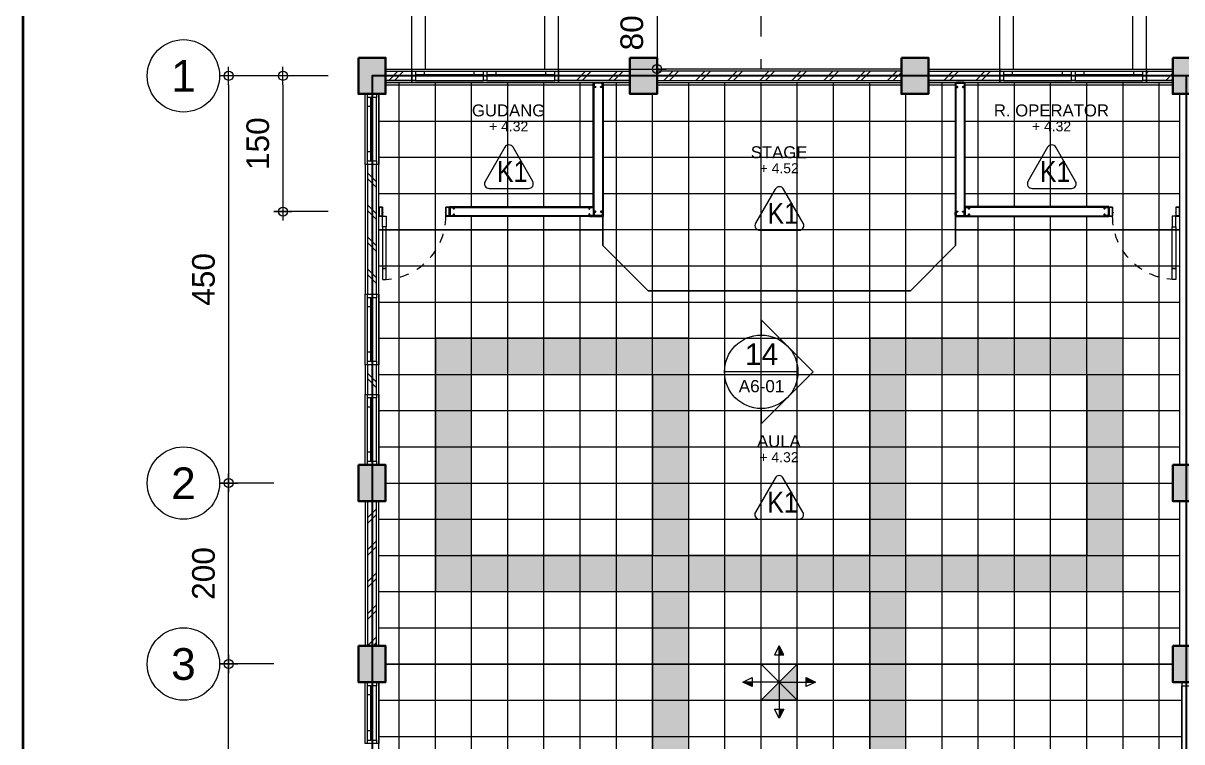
# Model space of a CAD drawing. Header units: millimetres. Extents: x -11 to 1625, y -267 to 180.
# Drawn here: x 996.21 to 1009.02, y 160.88 to 168.83 of the extents above; entities that cross this region are included whole.
import ezdxf
from ezdxf.enums import TextEntityAlignment as Align

# ---------------------------------------------------------------- set-up
doc = ezdxf.new("R2010")
doc.units = ezdxf.units.MM
doc.linetypes.add('DASHDOT', pattern=[1, 0.5, -0.25, 0, -0.25])
doc.linetypes.add('HIDDEN', pattern=[0.375, 0.25, -0.125])
for name, color, linetype, lineweight in [('ars', 11, 'Continuous', 5), ('dinding', 5, 'Continuous', 15), ('GRS KOP', 1, 'Continuous', 35), ('keramik', 73, 'Continuous', 5), ('KOLOM', 1, 'Continuous', 30), ('kop', 7, 'Continuous', 20), ('kus', 63, 'Continuous', 15), ('lan', 7, 'Continuous', 15), ('not', 7, 'Continuous', 20), ('PARTISI', 190, 'Continuous', 9), ('sol kol', 8, 'Continuous', 0), ('START POINT', 8, 'Continuous', 9), ('tem', 5, 'Continuous', 20), ('TEXT KETERANGAN', 7, 'Continuous', 9), ('u', 6, 'Continuous', 20)]:
    doc.layers.add(name, color=color, linetype=linetype, lineweight=lineweight)
doc.layers.add('BESI', color=10, linetype='Continuous')
doc.styles.add('BARU', font='complex.shx')
doc.styles.add('ISO', font='arial.ttf', dxfattribs={"width": 0.85})
doc.styles.add('S', font='SIMPLEX', dxfattribs={"width": 1.1})
doc.styles.get("Standard").update_dxf_attribs({"font": 'ARIALUNI.TTF'})
doc.dimstyles.new('SK100', dxfattribs={"dimtxt": 0.25, "dimasz": 0.1, "dimexe": 0.1, "dimexo": 0, "dimgap": 0.15, "dimtad": 1, "dimdec": 0, "dimlfac": 100, "dimzin": 12, "dimdsep": 46, "dimtxsty": 'Standard', "dimblk": 'BULAT', "dimcen": 0.1, "dimclrd": 256, "dimclre": 256, "dimclrt": 256, "dimadec": 0, "dimazin": 3, "dimtfac": 1, "dimtdec": 0, "dimtofl": 0, "dimtmove": 0, "dimatfit": 3, "dimldrblk": 'BULAT', "dimfxl": 0, "dimtolj": 1, "dimtzin": 0, "dimlwd": -1, "dimlwe": -1, "dimarcsym": 0})
pattern_1 = [(0, (1004.37002, 162.54365), (0, 0.4), []), (90, (1004.37002, 162.54365), (-0.4, 2e-17), [])]

# ---------------------------------------------------------------- blocks, each defined once
blk = doc.blocks.new('kop')
at = {"layer": 'GRS KOP'}
blk.add_lwpolyline([(1, 54), (83, 54), (83, 1), (1, 1)], close=True, dxfattribs=at)
at = {"layer": 'kop', "style": 'BARU', "flags": 4}
for p, height in [((73.8, 5.4), 0.35), ((80.303, 5.382), 0.25), ((73.8, 4.9), 0.35), ((80.303, 4.882), 0.25), ((73.8, 4.4), 0.35), ((80.303, 4.382), 0.25)]:
    blk.add_attdef('-', p, '', height=height, dxfattribs=at)
at = {"layer": 'kop', "flags": 4}
for tag, p in [('AR-00', (78.057, 2.648)), ('00', (81.238, 2.647))]:
    blk.add_attdef(tag, text='', height=0.35, dxfattribs=at).set_placement(p, align=Align.MIDDLE)
blk = doc.blocks.new('BULAT')
for p, q in [((-1, 0), (1, 0)), ((0, -1), (0, 1))]:
    blk.add_line(p, q)
blk.add_circle((0, 0), 0.5)
blk = doc.blocks.new('*D1113')
at = {"layer": 'Defpoints', "color": 0, "ltscale": 0.15}
for p in [(998.485, 161.744), (998.985, 161.744), (998.985, 157.244)]:
    blk.add_point(p, dxfattribs=at)
at = {"layer": 'u', "ltscale": 0.15}
for p, q in [((998.985, 161.744), (998.385, 161.744)), ((998.485, 157.344), (998.485, 161.644)), ((998.985, 157.244), (998.385, 157.244))]:
    blk.add_line(p, q, dxfattribs=at)
at = {"layer": 'u', "ltscale": 0.15, "xscale": 0.1, "yscale": 0.1, "zscale": 0.1}
for p, rotation in [((998.485, 161.744), 90), ((998.485, 157.244), 270)]:
    blk.add_blockref('BULAT', p, dxfattribs=dict(at, rotation=rotation))
at = {"layer": 'u', "ltscale": 0.15, "insert": (998.208, 159.494), "char_height": 0.25, "attachment_point": 5, "rotation": 90}
blk.add_mtext('\\A1;450', dxfattribs=at)
blk = doc.blocks.new('*D1114')
at = {"layer": 'Defpoints', "color": 0, "ltscale": 0.15}
for p in [(998.485, 163.744), (998.985, 163.744), (998.985, 161.744)]:
    blk.add_point(p, dxfattribs=at)
at = {"layer": 'u', "ltscale": 0.15}
for p, q in [((998.985, 163.744), (998.385, 163.744)), ((998.485, 161.844), (998.485, 163.644)), ((998.985, 161.744), (998.385, 161.744))]:
    blk.add_line(p, q, dxfattribs=at)
at = {"layer": 'u', "ltscale": 0.15, "xscale": 0.1, "yscale": 0.1, "zscale": 0.1}
for p, rotation in [((998.485, 163.744), 90), ((998.485, 161.744), 270)]:
    blk.add_blockref('BULAT', p, dxfattribs=dict(at, rotation=rotation))
at = {"layer": 'u', "ltscale": 0.15, "insert": (998.208, 162.744), "char_height": 0.25, "attachment_point": 5, "rotation": 90}
blk.add_mtext('\\A1;200', dxfattribs=at)
blk = doc.blocks.new('*D1115')
at = {"layer": 'Defpoints', "color": 0, "ltscale": 0.15}
for p in [(998.985, 168.244), (998.485, 163.744), (998.985, 163.744)]:
    blk.add_point(p, dxfattribs=at)
at = {"layer": 'u', "ltscale": 0.15}
for p, q in [((998.985, 168.244), (998.385, 168.244)), ((998.485, 168.144), (998.485, 163.844)), ((998.985, 163.744), (998.385, 163.744))]:
    blk.add_line(p, q, dxfattribs=at)
at = {"layer": 'u', "ltscale": 0.15, "xscale": 0.1, "yscale": 0.1, "zscale": 0.1}
for p, rotation in [((998.485, 168.244), 90), ((998.485, 163.744), 270)]:
    blk.add_blockref('BULAT', p, dxfattribs=dict(at, rotation=rotation))
at = {"layer": 'u', "ltscale": 0.15, "insert": (998.208, 165.994), "char_height": 0.25, "attachment_point": 5, "rotation": 90}
blk.add_mtext('\\A1;450', dxfattribs=at)
blk = doc.blocks.new('NAV')
blk.add_circle((0, -0.4), 0.4)
at = {"style": 'S', "width": 0.75, "flags": 4}
blk.add_attdef('AV', text='', height=0.3, dxfattribs=at).set_placement((0, -0.4), align=Align.MIDDLE)
blk = doc.blocks.new('*D1147')
at = {"layer": 'Defpoints', "color": 0, "ltscale": 0.15}
for p in [(999.585, 168.244), (999.085, 166.744), (999.585, 166.744)]:
    blk.add_point(p, dxfattribs=at)
at = {"layer": 'u', "ltscale": 0.15}
for p, q in [((999.585, 168.244), (998.985, 168.244)), ((999.085, 168.144), (999.085, 166.844)), ((999.585, 166.744), (998.985, 166.744))]:
    blk.add_line(p, q, dxfattribs=at)
at = {"layer": 'u', "ltscale": 0.15, "xscale": 0.1, "yscale": 0.1, "zscale": 0.1}
for p, rotation in [((999.085, 168.244), 90), ((999.085, 166.744), 270)]:
    blk.add_blockref('BULAT', p, dxfattribs=dict(at, rotation=rotation))
at = {"layer": 'u', "ltscale": 0.15, "insert": (998.808, 167.494), "char_height": 0.25, "attachment_point": 5, "rotation": 90}
blk.add_mtext('\\A1;150', dxfattribs=at)
blk = doc.blocks.new('*D1162')
at = {"layer": 'Defpoints', "color": 0, "ltscale": 0.15}
for p in [(1002.72, 169.119), (1002.72, 168.319), (1003.22, 168.319)]:
    blk.add_point(p, dxfattribs=at)
at = {"layer": 'u', "ltscale": 0.15}
for p, q in [((1002.72, 169.119), (1003.32, 169.119)), ((1003.22, 169.019), (1003.22, 168.419)), ((1002.72, 168.319), (1003.32, 168.319))]:
    blk.add_line(p, q, dxfattribs=at)
at = {"layer": 'u', "ltscale": 0.15, "xscale": 0.1, "yscale": 0.1, "zscale": 0.1}
for p, rotation in [((1003.22, 169.119), 90), ((1003.22, 168.319), 270)]:
    blk.add_blockref('BULAT', p, dxfattribs=dict(at, rotation=rotation))
at = {"layer": 'u', "ltscale": 0.15, "insert": (1002.942, 168.719), "char_height": 0.25, "attachment_point": 5, "rotation": 90}
blk.add_mtext('\\A1;80', dxfattribs=at)
blk = doc.blocks.new('P 70')
at = {"linetype": 'HIDDEN', "ltscale": 0.3}
blk.add_lwpolyline([(-0.74, 0.1, -0.414214), (-0.04, 0.8, -1.303225)], format="xyb", dxfattribs=at)
for points in [[(-0.04, 0.8), (-0.08, 0.8), (-0.08, 0.68), (-0.04, 0.68)], [(-0.04, 0.68), (-0.08, 0.68), (-0.08, 0.22), (-0.04, 0.22)], [(-0.04, 0.1), (-0.08, 0.1), (-0.08, 0.22), (-0.04, 0.22)], [(-0.735, 0.06), (-0.74, 0.06), (-0.74, 0.061), (-0.74, 0.1), (-0.78, 0.1), (-0.78, 0), (-0.74, 0), (-0.74, 0.056), (-0.735, 0.058)], [(-0.742, 0.002), (-0.778, 0.002), (-0.778, 0.098), (-0.742, 0.098)], [(-0.045, 0.06), (-0.04, 0.06), (-0.04, 0.061), (-0.04, 0.1), (0, 0.1), (0, 0), (-0.04, 0), (-0.04, 0.056), (-0.045, 0.058)], [(-0.038, 0.002), (-0.002, 0.002), (-0.002, 0.098), (-0.038, 0.098)]]:
    blk.add_lwpolyline(points, close=True)
blk = doc.blocks.new('K1')
at = {"layer": 'KOLOM'}
blk.add_lwpolyline([(0.2, 0.15), (-0.2, 0.15), (-0.2, -0.15), (0.2, -0.15), (0.2, 0.15)], dxfattribs=at)
blk = doc.blocks.new('D2')
at = {"layer": 'ars'}
h = blk.add_hatch(dxfattribs=at)
h.set_pattern_fill('TEMBOK', color=256, scale=0.25)
h.set_pattern_definition([(45, (-13.39, 5.2), (-0.176777, 0.176777), []), (45, (-13.3275, 5.2), (-0.176777, 0.176777), [])])
h.paths.add_polyline_path([(-10.85, 13.325), (-10.56, 13.325), (-10.56, 13.225), (-10.85, 13.225)])
h = blk.add_hatch(dxfattribs=at)
h.set_pattern_fill('TEMBOK', color=256, scale=0.25)
h.set_pattern_definition([(45, (-11.67, 5.2), (-0.176777, 0.176777), []), (45, (-11.6075, 5.2), (-0.176777, 0.176777), [])])
h.paths.add_polyline_path([(-8.94, 13.325), (-8.15, 13.325), (-8.15, 13.225), (-8.94, 13.225)])
h = blk.add_hatch(dxfattribs=at)
h.set_pattern_fill('TEMBOK', color=256, scale=0.25)
h.set_pattern_definition([(45, (0, 0.7), (-0.1767767, 0.1767767), []), (45, (0.0625, 0.7), (-0.1767767, 0.1767767), [])])
h.paths.add_polyline_path([(-5.15, 13.325), (-7.85, 13.325), (-7.85, 13.225), (-5.15, 13.225)])
h = blk.add_hatch(dxfattribs=at)
h.set_pattern_fill('TEMBOK', color=256, scale=0.25)
h.set_pattern_definition([(45, (-7.61, 5.2), (-0.176777, 0.176777), []), (45, (-7.5475, 5.2), (-0.176777, 0.176777), [])])
h.paths.add_polyline_path([(-4.85, 13.325), (-4.06, 13.325), (-4.06, 13.225), (-4.85, 13.225)])
h = blk.add_hatch(dxfattribs=at)
h.set_pattern_fill('TEMBOK', color=256, scale=0.25)
h.set_pattern_definition([(45, (-5.51, 5.2), (-0.176777, 0.176777), []), (45, (-5.4475, 5.2), (-0.176777, 0.176777), [])])
h.paths.add_polyline_path([(-2.44, 13.325), (-2.15, 13.325), (-2.15, 13.225), (-2.44, 13.225)])
h = blk.add_hatch(dxfattribs=at)
h.set_pattern_fill('TEMBOK', color=256, scale=0.25, angle=-90)
h.set_pattern_definition([(315, (-12.575, 16.575), (0.176777, 0.176777), []), (315, (-12.575, 16.5125), (0.176777, 0.176777), [])])
h.paths.add_polyline_path([(-10.95, 10.862), (-10.95, 12.295), (-11.05, 12.295), (-11.05, 10.862)])
h = blk.add_hatch(dxfattribs=at)
h.set_pattern_fill('TEMBOK', color=256, scale=0.25, angle=-90)
h.set_pattern_definition([(315, (-12.575, 14.36167), (0.176777, 0.176777), []), (315, (-12.575, 14.29917), (0.176777, 0.176777), [])])
h.paths.add_polyline_path([(-10.95, 9.755), (-10.95, 10.082), (-11.05, 10.082), (-11.05, 9.755)])
h = blk.add_hatch(dxfattribs=at)
h.set_pattern_fill('TEMBOK', color=256, scale=0.25)
h.set_pattern_definition([(45, (0.5, 0.7), (-0.1767767, 0.1767767), []), (45, (0.5625, 0.7), (-0.1767767, 0.1767767), [])])
h.paths.add_polyline_path([(-10.95, 6.975), (-10.95, 8.575), (-11.05, 8.575), (-11.05, 6.975)])
at = {"layer": 'sol kol'}
for points in [[(-11.15, 13.475), (-11.15, 13.075), (-10.85, 13.075), (-10.85, 13.475)], [(-8.15, 13.475), (-8.15, 13.075), (-7.85, 13.075), (-7.85, 13.475)], [(-5.15, 13.475), (-5.15, 13.075), (-4.85, 13.075), (-4.85, 13.475)], [(-2.15, 13.475), (-2.15, 13.075), (-1.85, 13.075), (-1.85, 13.475)], [(-11.15, 8.975), (-11.15, 8.575), (-10.85, 8.575), (-10.85, 8.975)], [(-2.15, 8.975), (-2.15, 8.575), (-1.85, 8.575), (-1.85, 8.975)], [(-11.15, 6.975), (-11.15, 6.575), (-10.85, 6.575), (-10.85, 6.975)], [(-2.15, 6.975), (-2.15, 6.575), (-1.85, 6.575), (-1.85, 6.975)]]:
    blk.add_hatch(color=256, dxfattribs=at).paths.add_polyline_path(points)
at = {"layer": 'ars'}
for points in [[(-10.85, 13.325), (-10.56, 13.325), (-10.56, 13.225), (-10.85, 13.225)], [(-8.94, 13.325), (-8.15, 13.325), (-8.15, 13.225), (-8.94, 13.225)], [(-5.15, 13.325), (-7.85, 13.325), (-7.85, 13.225), (-5.15, 13.225)], [(-4.85, 13.325), (-4.06, 13.325), (-4.06, 13.225), (-4.85, 13.225)], [(-2.44, 13.325), (-2.15, 13.325), (-2.15, 13.225), (-2.44, 13.225)], [(-10.95, 10.862), (-10.95, 12.295), (-11.05, 12.295), (-11.05, 10.862)], [(-10.95, 9.755), (-10.95, 10.082), (-11.05, 10.082), (-11.05, 9.755)], [(-10.95, 6.975), (-10.95, 8.575), (-11.05, 8.575), (-11.05, 6.975)]]:
    blk.add_lwpolyline(points, close=True, dxfattribs=at)
at = {"layer": 'BESI'}
for points in [[(-8.45, 13.2), (-8.45, 11.725), (-10.145, 11.725), (-10.145, 11.825), (-8.55, 11.825), (-8.55, 13.2)], [(-4.55, 13.2), (-4.55, 11.725), (-2.855, 11.725), (-2.855, 11.825), (-4.45, 11.825), (-4.45, 13.2)]]:
    blk.add_lwpolyline(points, dxfattribs=at)
for points in [[(-8.54, 13.2), (-8.46, 13.2, -0.414214), (-8.45, 13.19), (-8.45, 13.16, -0.414214), (-8.46, 13.15), (-8.47, 13.15), (-8.47, 13.152), (-8.46, 13.152, 0.414214), (-8.453, 13.16), (-8.453, 13.19, 0.414214), (-8.46, 13.197), (-8.54, 13.197, 0.414214), (-8.548, 13.19), (-8.548, 13.16, 0.414214), (-8.54, 13.152), (-8.53, 13.152), (-8.53, 13.15), (-8.54, 13.15, -0.414214), (-8.55, 13.16), (-8.55, 13.19, -0.414214), (-8.54, 13.2)], [(-4.46, 13.2), (-4.54, 13.2, 0.414214), (-4.55, 13.19), (-4.55, 13.16, 0.414214), (-4.54, 13.15), (-4.53, 13.15), (-4.53, 13.152), (-4.54, 13.152, -0.414214), (-4.548, 13.16), (-4.548, 13.19, -0.414214), (-4.54, 13.197), (-4.46, 13.197, -0.414214), (-4.453, 13.19), (-4.453, 13.16, -0.414214), (-4.46, 13.152), (-4.47, 13.152), (-4.47, 13.15), (-4.46, 13.15, 0.414214), (-4.45, 13.16), (-4.45, 13.19, 0.414214), (-4.46, 13.2)], [(-10.145, 11.735), (-10.145, 11.815, -0.414214), (-10.135, 11.825), (-10.105, 11.825, -0.414214), (-10.095, 11.815), (-10.095, 11.805), (-10.097, 11.805), (-10.097, 11.815, 0.414214), (-10.105, 11.822), (-10.135, 11.822, 0.414214), (-10.142, 11.815), (-10.142, 11.735, 0.414214), (-10.135, 11.727), (-10.105, 11.727, 0.414214), (-10.097, 11.735), (-10.097, 11.745), (-10.095, 11.745), (-10.095, 11.735, -0.414214), (-10.105, 11.725), (-10.135, 11.725, -0.414214), (-10.145, 11.735)], [(-8.55, 11.735), (-8.55, 11.815, 0.414214), (-8.56, 11.825), (-8.59, 11.825, 0.414214), (-8.6, 11.815), (-8.6, 11.805), (-8.598, 11.805), (-8.598, 11.815, -0.414214), (-8.59, 11.822), (-8.56, 11.822, -0.414214), (-8.553, 11.815), (-8.553, 11.735, -0.414214), (-8.56, 11.727), (-8.59, 11.727, -0.414214), (-8.598, 11.735), (-8.598, 11.745), (-8.6, 11.745), (-8.6, 11.735, 0.414214), (-8.59, 11.725), (-8.56, 11.725, 0.414214), (-8.55, 11.735)], [(-4.45, 11.735), (-4.45, 11.815, -0.414214), (-4.44, 11.825), (-4.41, 11.825, -0.414214), (-4.4, 11.815), (-4.4, 11.805), (-4.403, 11.805), (-4.403, 11.815, 0.414214), (-4.41, 11.822), (-4.44, 11.822, 0.414214), (-4.447, 11.815), (-4.447, 11.735, 0.414214), (-4.44, 11.727), (-4.41, 11.727, 0.414214), (-4.403, 11.735), (-4.403, 11.745), (-4.4, 11.745), (-4.4, 11.735, -0.414214), (-4.41, 11.725), (-4.44, 11.725, -0.414214), (-4.45, 11.735)], [(-2.855, 11.735), (-2.855, 11.815, 0.414214), (-2.865, 11.825), (-2.895, 11.825, 0.414214), (-2.905, 11.815), (-2.905, 11.805), (-2.903, 11.805), (-2.903, 11.815, -0.414214), (-2.895, 11.822), (-2.865, 11.822, -0.414214), (-2.858, 11.815), (-2.858, 11.735, -0.414214), (-2.865, 11.727), (-2.895, 11.727, -0.414214), (-2.903, 11.735), (-2.903, 11.745), (-2.905, 11.745), (-2.905, 11.735, 0.414214), (-2.895, 11.725), (-2.865, 11.725, 0.414214), (-2.855, 11.735)], [(-8.54, 11.725), (-8.46, 11.725, 0.414214), (-8.45, 11.735), (-8.45, 11.765, 0.414214), (-8.46, 11.775), (-8.47, 11.775), (-8.47, 11.772), (-8.46, 11.772, -0.414214), (-8.453, 11.765), (-8.453, 11.735, -0.414214), (-8.46, 11.727), (-8.54, 11.727, -0.414214), (-8.548, 11.735), (-8.548, 11.765, -0.414214), (-8.54, 11.772), (-8.53, 11.772), (-8.53, 11.775), (-8.54, 11.775, 0.414214), (-8.55, 11.765), (-8.55, 11.735, 0.414214), (-8.54, 11.725)], [(-4.46, 11.725), (-4.54, 11.725, -0.414214), (-4.55, 11.735), (-4.55, 11.765, -0.414214), (-4.54, 11.775), (-4.53, 11.775), (-4.53, 11.772), (-4.54, 11.772, 0.414214), (-4.548, 11.765), (-4.548, 11.735, 0.414214), (-4.54, 11.727), (-4.46, 11.727, 0.414214), (-4.453, 11.735), (-4.453, 11.765, 0.414214), (-4.46, 11.772), (-4.47, 11.772), (-4.47, 11.775), (-4.46, 11.775, -0.414214), (-4.45, 11.765), (-4.45, 11.735, -0.414214), (-4.46, 11.725)]]:
    blk.add_lwpolyline(points, format="xyb", dxfattribs=at)
at = {"layer": 'Defpoints'}
blk.add_lwpolyline([(-2, 13.275), (-11, 13.275), (-11, 2.275), (-2, 2.275)], close=True, dxfattribs=at)
blk.add_lwpolyline([(-2, 0.075), (2, 0.075), (2, 2.275), (12, 2.275), (12, 13.275), (-11, 13.275), (-11, 2.275), (-2, 2.275), (-2, 0.075)], dxfattribs=at)
at = {"layer": 'dinding'}
for points in [[(-10.85, 13.35), (-10.56, 13.35), (-10.56, 13.2), (-10.85, 13.2)], [(-8.94, 13.35), (-8.15, 13.35), (-8.15, 13.2), (-8.94, 13.2)], [(-5.15, 13.35), (-7.85, 13.35), (-7.85, 13.2), (-5.15, 13.2)], [(-4.85, 13.35), (-4.06, 13.35), (-4.06, 13.2), (-4.85, 13.2)], [(-2.44, 13.35), (-2.15, 13.35), (-2.15, 13.2), (-2.44, 13.2)], [(-1.925, 8.975), (-1.925, 13.075), (-2.075, 13.075), (-2.075, 8.975)], [(-10.925, 10.862), (-10.925, 12.295), (-11.075, 12.295), (-11.075, 10.862)], [(-10.925, 9.755), (-10.925, 10.082), (-11.075, 10.082), (-11.075, 9.755)], [(-10.925, 6.975), (-10.925, 8.575), (-11.075, 8.575), (-11.075, 6.975)], [(-1.925, 6.975), (-1.925, 8.575), (-2.075, 8.575), (-2.075, 6.975)]]:
    blk.add_lwpolyline(points, close=True, dxfattribs=at)
at = {"layer": 'kus'}
for p, q in [((-10.52, 13.325), (-9.77, 13.325)), ((-10.42, 13.29), (-10.42, 13.325)), ((-9.87, 13.29), (-9.87, 13.325)), ((-9.73, 13.325), (-8.98, 13.325)), ((-9.63, 13.29), (-9.63, 13.325)), ((-9.08, 13.29), (-9.08, 13.325)), ((-4.02, 13.325), (-3.27, 13.325)), ((-3.92, 13.29), (-3.92, 13.325)), ((-3.37, 13.29), (-3.37, 13.325)), ((-3.23, 13.325), (-2.48, 13.325)), ((-3.13, 13.29), (-3.13, 13.325)), ((-2.58, 13.29), (-2.58, 13.325)), ((-10.52, 13.29), (-9.77, 13.29)), ((-10.52, 13.225), (-9.77, 13.225)), ((-9.73, 13.29), (-8.98, 13.29)), ((-9.73, 13.225), (-8.98, 13.225)), ((-4.02, 13.29), (-3.27, 13.29)), ((-4.02, 13.225), (-3.27, 13.225)), ((-3.23, 13.29), (-2.48, 13.29)), ((-3.23, 13.225), (-2.48, 13.225)), ((-11.05, 12.335), (-11.05, 13.035)), ((-11.015, 12.935), (-11.05, 12.935)), ((-11.015, 12.335), (-11.015, 13.035)), ((-10.95, 12.335), (-10.95, 13.035)), ((-11.015, 12.435), (-11.05, 12.435)), ((-11.05, 10.122), (-11.05, 10.822)), ((-11.015, 10.122), (-11.015, 10.822)), ((-10.95, 10.122), (-10.95, 10.822)), ((-11.015, 10.722), (-11.05, 10.722)), ((-11.015, 10.222), (-11.05, 10.222)), ((-11.05, 9.015), (-11.05, 9.715)), ((-11.015, 9.615), (-11.05, 9.615)), ((-11.015, 9.015), (-11.015, 9.715)), ((-10.95, 9.015), (-10.95, 9.715)), ((-11.015, 9.115), (-11.05, 9.115)), ((-11.05, 5.935), (-11.05, 6.535)), ((-11.015, 5.935), (-11.015, 6.535)), ((-10.95, 5.935), (-10.95, 6.535)), ((-11.015, 6.435), (-11.05, 6.435)), ((-11.015, 6.035), (-11.05, 6.035))]:
    blk.add_line(p, q, dxfattribs=at)
for points in [[(-10.56, 13.325), (-10.52, 13.325), (-10.52, 13.225), (-10.56, 13.225)], [(-9.77, 13.325), (-9.73, 13.325), (-9.73, 13.225), (-9.77, 13.225)], [(-8.98, 13.325), (-8.94, 13.325), (-8.94, 13.225), (-8.98, 13.225)], [(-4.06, 13.325), (-4.02, 13.325), (-4.02, 13.225), (-4.06, 13.225)], [(-3.27, 13.325), (-3.23, 13.325), (-3.23, 13.225), (-3.27, 13.225)], [(-2.48, 13.325), (-2.44, 13.325), (-2.44, 13.225), (-2.48, 13.225)], [(-11.05, 13.035), (-11.05, 13.075), (-10.95, 13.075), (-10.95, 13.035)], [(-11.05, 12.295), (-11.05, 12.335), (-10.95, 12.335), (-10.95, 12.295)], [(-11.05, 10.822), (-11.05, 10.862), (-10.95, 10.862), (-10.95, 10.822)], [(-11.05, 10.082), (-11.05, 10.122), (-10.95, 10.122), (-10.95, 10.082)], [(-11.05, 9.715), (-11.05, 9.755), (-10.95, 9.755), (-10.95, 9.715)], [(-11.05, 8.975), (-11.05, 9.015), (-10.95, 9.015), (-10.95, 8.975)], [(-11.05, 6.535), (-11.05, 6.575), (-10.95, 6.575), (-10.95, 6.535)], [(-2.05, 5.375), (-2.05, 6.535), (-1.95, 6.535), (-1.95, 5.375)], [(-11.05, 5.895), (-11.05, 5.935), (-10.95, 5.935), (-10.95, 5.895)]]:
    blk.add_lwpolyline(points, close=True, dxfattribs=at)
at = {"layer": 'lan'}
for p, q in [((-10.56, 13.35), (-10.56, 14.15)), ((-10.41, 13.35), (-10.41, 14.15)), ((-9.09, 13.35), (-9.09, 14.15)), ((-8.94, 13.35), (-8.94, 14.15)), ((-4.06, 13.35), (-4.06, 14.15)), ((-3.91, 13.35), (-3.91, 14.15)), ((-2.59, 13.35), (-2.59, 14.15)), ((-2.44, 13.35), (-2.44, 14.15))]:
    blk.add_line(p, q, dxfattribs=at)
for points in [[(-10.56, 13.35), (-8.94, 13.35), (-8.94, 13.2), (-10.56, 13.2)], [(-4.06, 13.35), (-2.44, 13.35), (-2.44, 13.2), (-4.06, 13.2)], [(-11.075, 12.295), (-11.075, 13.075), (-10.925, 13.075), (-10.925, 12.295)], [(-11.075, 10.082), (-11.075, 10.862), (-10.925, 10.862), (-10.925, 10.082)], [(-11.075, 8.975), (-11.075, 9.755), (-10.925, 9.755), (-10.925, 8.975)], [(-11.075, 5.895), (-11.075, 6.575), (-10.925, 6.575), (-10.925, 5.895)]]:
    blk.add_lwpolyline(points, close=True, dxfattribs=at)
at = {"layer": 'PARTISI'}
for points in [[(-8.444, 13.2), (-8.444, 11.719), (-10.145, 11.719), (-10.145, 11.831), (-8.556, 11.831), (-8.556, 13.2)], [(-4.556, 13.2), (-4.556, 11.719), (-2.855, 11.719), (-2.855, 11.831), (-4.444, 11.831), (-4.444, 13.2)]]:
    blk.add_lwpolyline(points, dxfattribs=at)
at = {"layer": 'sol kol'}
blk.add_lwpolyline([(-2.15, 13.275), (-1.85, 13.275)], dxfattribs=at)
at = {"layer": 'tem'}
for p, q in [((-8.45, 11.4), (-8.45, 11.725)), ((-4.55, 11.725), (-4.55, 11.4)), ((-8.45, 11.4), (-7.95, 10.9)), ((-5.05, 10.9), (-4.55, 11.4)), ((-5.05, 10.9), (-7.95, 10.9))]:
    blk.add_line(p, q, dxfattribs=at)
at = {"layer": 'KOLOM', "rotation": 90}
for p in [(-11, 13.275), (-8, 13.275), (-5, 13.275), (-2, 13.275), (-11, 8.775), (-2, 8.775), (-11, 6.775), (-2, 6.775)]:
    blk.add_blockref('K1', p, dxfattribs=at)
at = {"layer": 'kus', "rotation": 180}
blk.add_blockref('P 70', (-10.925, 11.825), dxfattribs=at)
at = {"layer": 'kus', "xscale": -1, "rotation": 180}
blk.add_blockref('P 70', (-2.075, 11.825), dxfattribs=at)
blk = doc.blocks.new('START')
at = {"layer": 'START POINT'}
for points in [[(276.275, 159.91), (276.225, 159.91), (276.225, 160.01)], [(275.925, 159.56), (275.925, 159.61), (275.825, 159.61)], [(276.525, 159.66), (276.525, 159.61), (276.625, 159.61)], [(276.275, 159.31), (276.225, 159.31), (276.225, 159.21)]]:
    blk.add_hatch(color=256, dxfattribs=at).paths.add_polyline_path(points)
h = blk.add_hatch(color=256, dxfattribs=at)
h.paths.add_polyline_path([(276.425, 159.41), (276.225, 159.61), (276.025, 159.41)])
h.paths.add_polyline_path([(276.425, 159.81), (276.225, 159.61), (276.425, 159.41)])
for p, q in [((276.225, 159.61), (276.225, 160.01)), ((276.425, 159.41), (276.025, 159.81)), ((276.025, 159.41), (276.425, 159.81)), ((276.225, 159.61), (275.825, 159.61)), ((276.225, 159.61), (276.625, 159.61)), ((276.225, 159.61), (276.225, 159.21))]:
    blk.add_line(p, q, dxfattribs=at)
for points in [[(276.175, 159.91), (276.275, 159.91), (276.225, 160.01), (276.175, 159.91)], [(275.925, 159.66), (275.925, 159.56), (275.825, 159.61), (275.925, 159.66)], [(276.525, 159.56), (276.525, 159.66), (276.625, 159.61), (276.525, 159.56)], [(276.175, 159.31), (276.275, 159.31), (276.225, 159.21), (276.175, 159.31)]]:
    blk.add_lwpolyline(points, dxfattribs=at)
blk.add_lwpolyline([(276.425, 159.41), (276.025, 159.41), (276.025, 159.81), (276.425, 159.81)], close=True, dxfattribs=at)
blk = doc.blocks.new('NOTASI RUANG')
at = {"layer": 'not'}
for height, p in [(0.26, (-0.011, 0.3)), (0.175, (-0.009, -0.017))]:
    blk.add_attdef('RUANG', text='', height=height, dxfattribs=at).set_placement(p, align=Align.MIDDLE_CENTER)
blk = doc.blocks.new('KR1')
at = {"layer": 'TEXT KETERANGAN', "color": 2}
blk.add_lwpolyline([(-0.087, 0.873), (-0.504, 0.15, 0.57735), (-0.418, 0), (0.418, 0, 0.57735), (0.504, 0.15), (0.087, 0.873, 0.57735)], format="xyb", close=True, dxfattribs=at)
at = {"layer": 'TEXT KETERANGAN', "color": 6, "style": 'ISO', "width": 0.85}
blk.add_text('K1', height=0.444, dxfattribs=at).set_placement((-0.252, 0.137))
blk = doc.blocks.new('Npkn')
for p, q in [((0, 0.849), (0.849, 0)), ((0, 0.849), (0, 0.6)), ((0.6, 0), (-0.6, 0)), ((0, -0.849), (0.849, 0)), ((0, -0.6), (0, -0.849))]:
    blk.add_line(p, q)
blk.add_circle((0, 0), 0.6)
at = {"color": 5, "style": 'S', "width": 0.75, "flags": 4}
blk.add_attdef('NO', text='', height=0.3, dxfattribs=at).set_placement((0.005, 0.113), align=Align.CENTER)
at = {"style": 'S', "width": 0.75, "flags": 4}
blk.add_attdef('NOLBR', text='', height=0.2, dxfattribs=at).set_placement((0.005, -0.334), align=Align.CENTER)

msp = doc.modelspace()

# ---------------------------------------------------------------- hatches: boundary and pattern name
at = {"layer": 'keramik'}
h = msp.add_hatch(dxfattribs=at)
h.set_pattern_fill('_USER', color=256, scale=0.4, style=0, double=1, pattern_type=0)
h.set_pattern_definition(pattern_1)
h.paths.add_polyline_path([(1000.2200204, 157.3186492), (1000.2200204, 157.4436492), (1000.1450204, 157.4436492), (1000.1450204, 161.5436492), (1000.2200204, 161.5436492), (1000.2200204, 161.9436492), (1000.1450204, 161.9436492), (1000.1450204, 163.5436492), (1000.2200204, 163.5436492), (1000.2200204, 163.9436492), (1000.1450204, 163.9436492), (1000.1450204, 166.6936492), (1000.1850204, 166.6936492), (1000.1850204, 166.7336492), (1000.1899087, 166.7336492), (1000.1899087, 166.7353965), (1000.1850204, 166.7371553), (1000.1850204, 166.7936492), (1000.1450204, 166.7936492), (1000.1450204, 168.0436492), (1000.2200204, 168.0436492), (1000.2200204, 168.1686492), (1002.5200204, 168.1686492), (1002.5200204, 166.7936492), (1000.8850204, 166.7936492), (1000.8850204, 166.7371553), (1000.880132, 166.7353965), (1000.880132, 166.7336492), (1000.8850204, 166.7336492), (1000.8850204, 166.6936492), (1002.6200204, 166.6936492), (1002.6200204, 166.3686492), (1003.1200204, 165.8686492), (1006.0200204, 165.8686492), (1006.5200204, 166.3686492), (1006.5200204, 166.6936492), (1008.2550204, 166.6936492), (1008.2550204, 166.7336492), (1008.2599087, 166.7336492), (1008.2599087, 166.7353965), (1008.2550204, 166.7371553), (1008.2550204, 166.7936492), (1006.6200204, 166.7936492), (1006.6200204, 168.1686492), (1008.9200204, 168.1686492), (1008.9200204, 168.0436492), (1008.9950204, 168.0436492), (1008.9950204, 166.7936492), (1008.9550204, 166.7936492), (1008.9550204, 166.7371553), (1008.950132, 166.7353965), (1008.950132, 166.7336492), (1008.9550204, 166.7336492), (1008.9550204, 166.6936492), (1008.9950204, 166.6936492), (1008.9950204, 163.9436492), (1008.9200204, 163.9436492), (1008.9200204, 163.5436492), (1008.9950204, 163.5436492), (1008.9950204, 161.9436492), (1008.9200204, 161.9436492), (1008.9200204, 161.5436492), (1009.0200204, 161.5436492), (1009.0200204, 160.1436492), (1009.1200204, 160.1436492), (1009.1200204, 161.5436492), (1009.2200204, 161.5436492), (1009.2200204, 161.9436492), (1009.1450204, 161.9436492), (1009.1450204, 163.5436492), (1009.2200204, 163.5436492), (1009.2200204, 163.9436492), (1010.9950204, 163.9436492), (1010.9950204, 163.7936492), (1011.1450204, 163.7936492), (1011.1450204, 163.9436492), (1012.9200204, 163.9436492), (1012.9200204, 163.5436492), (1013.2200204, 163.5436492), (1013.2200204, 163.6686492), (1013.8150204, 163.6686492), (1013.8150204, 163.6936492), (1013.8550204, 163.6936492), (1013.8550204, 163.7936492), (1013.8150204, 163.7936492), (1013.8150204, 163.8186492), (1014.5950204, 163.8186492), (1014.5950204, 163.7936492), (1014.5550204, 163.7936492), (1014.5550204, 163.7536492), (1014.550132, 163.7536492), (1014.550132, 163.751902), (1014.5550204, 163.7501432), (1014.5550204, 163.6936492), (1014.5950204, 163.6936492), (1014.5950204, 163.6686492), (1015.7450204, 163.6686492), (1015.7450204, 163.6936492), (1015.7850204, 163.6936492), (1015.7850204, 163.7501432), (1015.7899087, 163.751902), (1015.7899087, 163.7536492), (1015.7850204, 163.7536492), (1015.7850204, 163.7936492), (1015.7450204, 163.7936492), (1015.7450204, 163.8186492), (1016.5250204, 163.8186492), (1016.5250204, 163.7936492), (1016.4850204, 163.7936492), (1016.4850204, 163.7536492), (1016.480132, 163.7536492), (1016.480132, 163.751902), (1016.4850204, 163.7501432), (1016.4850204, 163.6936492), (1016.5250204, 163.6936492), (1016.5250204, 163.6686492), (1016.9200204, 163.6686492), (1016.9200204, 163.5436492), (1017.2200204, 163.5436492), (1017.2200204, 163.6686492), (1018.2150204, 163.6686492), (1018.2150204, 163.6936492), (1018.2550204, 163.6936492), (1018.2550204, 163.7501432), (1018.2599087, 163.751902), (1018.2599087, 163.7536492), (1018.2550204, 163.7536492), (1018.2550204, 163.7936492), (1018.2150204, 163.7936492), (1018.2150204, 163.8186492), (1017.7450204, 163.8186492), (1017.7450204, 165.5686492), (1018.9950204, 165.5686492), (1018.9950204, 163.7936492), (1018.9550204, 163.7936492), (1018.9550204, 163.7536492), (1018.950132, 163.7536492), (1018.950132, 163.751902), (1018.9550204, 163.7501432), (1018.9550204, 163.6936492), (1018.9950204, 163.6936492), (1018.9950204, 163.6686492), (1019.9200204, 163.6686492), (1019.9200204, 163.5436492), (1020.0200204, 163.5436492), (1020.0200204, 163.5036492), (1020.0765143, 163.5036492), (1020.0782731, 163.4987609), (1020.0800204, 163.4987609), (1020.0800204, 163.5036492), (1020.1200204, 163.5036492), (1020.1200204, 163.5436492), (1020.2200204, 163.5436492), (1020.2200204, 163.9436492), (1019.9200204, 163.9436492), (1019.9200204, 163.8186492), (1019.1450204, 163.8186492), (1019.1450204, 167.3886492), (1019.1200204, 167.3886492), (1019.1200204, 167.4286492), (1019.0635264, 167.4286492), (1019.0617676, 167.4335375), (1019.0600204, 167.4335375), (1019.0600204, 167.4286492), (1019.0200204, 167.4286492), (1019.0200204, 167.3886492), (1018.9950204, 167.3886492), (1018.9950204, 166.6936492), (1018.9550204, 166.6936492), (1018.9550204, 166.6371553), (1018.950132, 166.6353965), (1018.950132, 166.6336492), (1018.9550204, 166.6336492), (1018.9550204, 166.5936492), (1018.9950204, 166.5936492), (1018.9950204, 166.5686492), (1018.3150204, 166.5686492), (1018.3150204, 166.5936492), (1018.3550204, 166.5936492), (1018.3550204, 166.6336492), (1018.3599087, 166.6336492), (1018.3599087, 166.6353965), (1018.3550204, 166.6371553), (1018.3550204, 166.6936492), (1018.3150204, 166.6936492), (1018.3150204, 166.7186492), (1017.1450204, 166.7186492), (1017.1450204, 168.0436492), (1017.2200204, 168.0436492), (1017.2200204, 168.1686492), (1018.9950204, 168.1686492), (1019.0200204, 168.1686492), (1019.0200204, 168.1286492), (1019.0600204, 168.1286492), (1019.0600204, 168.1237609), (1019.0617676, 168.1237609), (1019.0635264, 168.1286492), (1019.1200204, 168.1286492), (1019.1200204, 168.1686492), (1019.9200204, 168.1686492), (1019.9200204, 168.0436492), (1020.2200204, 168.0436492), (1020.2200204, 168.1686492), (1022.9200204, 168.1686492), (1022.9200204, 168.0436492), (1022.9950204, 168.0436492), (1022.9950204, 163.9436492), (1022.9200204, 163.9436492), (1022.9200204, 163.5436492), (1022.9950204, 163.5436492), (1022.9950204, 161.9436492), (1022.9200204, 161.9436492), (1022.9200204, 161.7936492), (1022.8800204, 161.7936492), (1022.8800204, 161.7536492), (1022.875132, 161.7536492), (1022.875132, 161.751902), (1022.8800204, 161.7501432), (1022.8800204, 161.6936492), (1022.9200204, 161.6936492), (1022.9200204, 161.5436492), (1022.9950204, 161.5436492), (1022.9950204, 157.4436492), (1022.9200204, 157.4436492), (1022.9200204, 157.3186492), (1020.2200204, 157.3186492), (1020.2200204, 157.4436492), (1019.9200204, 157.4436492), (1019.9200204, 157.3186492), (1017.2200204, 157.3186492), (1017.2200204, 157.4436492), (1017.1200204, 157.4436492), (1017.1200204, 161.5436492), (1017.2200204, 161.5436492), (1017.2200204, 161.6936492), (1017.2600204, 161.6936492), (1017.2600204, 161.7336492), (1017.2649087, 161.7336492), (1017.2649087, 161.7353965), (1017.2600204, 161.7371553), (1017.2600204, 161.7936492), (1017.2200204, 161.7936492), (1017.2200204, 161.9436492), (1016.9200204, 161.9436492), (1016.9200204, 161.5436492), (1017.0200204, 161.5436492), (1017.0200204, 159.5436492), (1016.8800204, 159.5436492), (1016.8800204, 159.4871552), (1016.875132, 159.4853965), (1016.875132, 159.4836492), (1016.8800204, 159.4836492), (1016.8800204, 159.4436492), (1017.0200204, 159.4436492), (1017.0200204, 157.4436491), (1016.9200204, 157.4436492), (1016.9200204, 157.3186492), (1013.2200204, 157.3186492), (1013.2200204, 157.4436492), (1013.1200204, 157.4436492), (1013.1200204, 159.4436492), (1016.1800204, 159.4436492), (1016.1800204, 159.4836492), (1016.1849087, 159.4836492), (1016.1849087, 159.4853965), (1016.1800204, 159.4871552), (1016.1800204, 159.5436492), (1015.9200204, 159.5436492), (1015.9200204, 160.8036492), (1015.8635264, 160.8036492), (1015.8617676, 160.8085375), (1015.8600204, 160.8085375), (1015.8600204, 160.8036492), (1015.8200204, 160.8036492), (1015.8200204, 159.5436492), (1013.1200204, 159.5436492), (1013.1200204, 161.5436492), (1013.2200204, 161.5436492), (1013.2200204, 161.6936492), (1015.8200204, 161.6936492), (1015.8200204, 161.5036492), (1015.8600204, 161.5036492), (1015.8600204, 161.4987609), (1015.8617676, 161.4987609), (1015.8635264, 161.5036492), (1015.9200204, 161.5036492), (1015.9200204, 161.7936492), (1013.2200204, 161.7936492), (1013.2200204, 161.9436492), (1012.9200204, 161.9436492), (1012.9200204, 161.5436492), (1013.0200204, 161.5436492), (1013.0200204, 157.4436492), (1012.9200204, 157.4436492), (1012.9200204, 157.0436492), (1012.9950204, 157.0436492), (1012.9950204, 155.2436492), (1012.9200204, 155.2436492), (1012.9200204, 155.1186492), (1009.2200204, 155.1186492), (1009.2200204, 155.2436492), (1009.1450204, 155.2436492), (1009.1450204, 157.0436492), (1009.2200204, 157.0436492), (1009.2200204, 157.4436492), (1009.1200204, 157.4436492), (1009.1200204, 158.8436492), (1009.0200204, 158.8436492), (1009.0200204, 157.4436492), (1008.9200204, 157.4436492), (1008.9200204, 157.3186492), (1006.2200204, 157.3186492), (1006.2200204, 157.4436492), (1005.9200204, 157.4436492), (1005.9200204, 157.3186492), (1003.2200204, 157.3186492), (1003.2200204, 157.4436492), (1002.9200204, 157.4436492), (1002.9200204, 157.3186492)])
h.paths.add_polyline_path([(1017.9600204, 161.6936492), (1019.9200204, 161.6936492), (1019.9200204, 161.5436492), (1020.2200204, 161.5436492), (1020.2200204, 161.6936492), (1022.0800204, 161.6936492), (1022.0800204, 161.7501432), (1022.0849087, 161.751902), (1022.0849087, 161.7536492), (1022.0800204, 161.7536492), (1022.0800204, 161.7936492), (1020.2200204, 161.7936492), (1020.2200204, 161.9436492), (1020.1200204, 161.9436492), (1020.1200204, 162.7036492), (1020.0800204, 162.7036492), (1020.0800204, 162.7085375), (1020.0782731, 162.7085375), (1020.0765143, 162.7036492), (1020.0200204, 162.7036492), (1020.0200204, 161.9436492), (1019.9200204, 161.9436492), (1019.9200204, 161.7936492), (1017.9600204, 161.7936492), (1017.9600204, 161.7371553), (1017.955132, 161.7353965), (1017.955132, 161.7336492), (1017.9600204, 161.7336492)], flags=16)
h = msp.add_hatch(dxfattribs=at)
h.set_pattern_fill('_USER', color=256, scale=0.4, style=0, double=1, pattern_type=0)
h.set_pattern_definition(pattern_1)
h.paths.add_polyline_path([(1002.6200204, 168.1686492), (1002.9200204, 168.1686492), (1002.9200204, 168.0436492), (1003.2200204, 168.0436492), (1003.2200204, 168.1686492), (1005.9200204, 168.1686492), (1005.9200204, 168.0436492), (1006.2200204, 168.0436492), (1006.2200204, 168.1686492), (1006.5200204, 168.1686492), (1006.5200204, 166.3686492), (1006.0200204, 165.8686492), (1003.1200204, 165.8686492), (1002.6200204, 166.3686492)])
h = msp.add_hatch(dxfattribs=at)
h.set_pattern_fill('CROSS', color=51, scale=0.01, style=0, double=1)
h.set_pattern_definition([(0, (1000.77002, 157.74365), (0.0635, 0.0635), [0.03175, -0.09525]), (90, (1000.785895, 157.727774), (-0.0635, 0.0635), [0.03175, -0.09525])])
h.paths.add_polyline_path([(1005.9700204, 162.5436492), (1008.3700204, 162.5436492), (1008.3700204, 165.3436492), (1005.5700204, 165.3436492), (1005.5700204, 162.9436492), (1003.5700204, 162.9436492), (1003.5700204, 165.3436492), (1000.7700204, 165.3436492), (1000.7700204, 162.5436492), (1003.1700204, 162.5436492), (1003.1700204, 160.5436492), (1000.7700204, 160.5436492), (1000.7700204, 157.7436492), (1003.5700204, 157.7436492), (1003.5700204, 160.1436492), (1005.5700204, 160.1436492), (1005.5700204, 157.7436492), (1008.3700204, 157.7436492), (1008.3700204, 160.5436492), (1005.9700204, 160.5436492)])
h.paths.add_polyline_path([(1005.9700204, 164.9436492), (1007.9700204, 164.9436492), (1007.9700204, 162.9436492), (1005.9700204, 162.9436492)], flags=16)
h.paths.add_polyline_path([(1001.1700204, 164.9436492), (1003.1700204, 164.9436492), (1003.1700204, 162.9436492), (1001.1700204, 162.9436492)], flags=16)
h.paths.add_polyline_path([(1003.5700204, 162.5436492), (1005.5700204, 162.5436492), (1005.5700204, 160.5436492), (1003.5700204, 160.5436492)], flags=16)
h.paths.add_polyline_path([(1005.9700204, 160.1436492), (1007.9700204, 160.1436492), (1007.9700204, 158.1436492), (1005.9700204, 158.1436492)], flags=16)
h.paths.add_polyline_path([(1001.1700204, 160.1436492), (1003.1700204, 160.1436492), (1003.1700204, 158.1436492), (1001.1700204, 158.1436492)], flags=16)

# ---------------------------------------------------------------- linework, layer by layer
for p, q in [((1000.2200204, 168.1436492), (1002.5200204, 168.1436492)), ((1000.3700204, 157.3186492), (1000.3700204, 168.1686492)), ((1000.7700204, 157.3186492), (1000.7700204, 168.1686492)), ((1001.1700204, 166.7936492), (1001.1700204, 168.1686492)), ((1001.5700204, 166.7936492), (1001.5700204, 168.1686492)), ((1001.9700204, 166.7936492), (1001.9700204, 168.1686492)), ((1002.3700204, 166.7936492), (1002.3700204, 168.1686492)), ((1006.6200204, 168.1436492), (1008.9200204, 168.1436492)), ((1006.7700204, 166.7936492), (1006.7700204, 168.1686492)), ((1007.1700204, 166.7936492), (1007.1700204, 168.1686492)), ((1007.5700204, 166.7936492), (1007.5700204, 168.1686492)), ((1007.9700204, 166.7936492), (1007.9700204, 168.1686492)), ((1008.3700204, 157.3186492), (1008.3700204, 168.1686492)), ((1008.7700204, 157.3186492), (1008.7700204, 168.1686492)), ((1000.1450204, 167.7436492), (1002.5200204, 167.7436492)), ((1006.6200204, 167.7436492), (1008.9950204, 167.7436492)), ((1000.1450204, 167.3436492), (1002.5200204, 167.3436492)), ((1006.6200204, 167.3436492), (1008.9950204, 167.3436492)), ((1000.1450204, 166.9436492), (1002.5200204, 166.9436492)), ((1006.6200204, 166.9436492), (1008.9950204, 166.9436492)), ((1001.1700204, 157.3186492), (1001.1700204, 166.6936492)), ((1001.5700204, 157.3186492), (1001.5700204, 166.6936492)), ((1001.9700204, 157.3186492), (1001.9700204, 166.6936492)), ((1002.3700204, 157.3186492), (1002.3700204, 166.6936492)), ((1006.7700204, 157.3186492), (1006.7700204, 166.6936492)), ((1007.1700204, 157.3186492), (1007.1700204, 166.6936492)), ((1007.5700204, 157.3186492), (1007.5700204, 166.6936492)), ((1007.9700204, 157.3186492), (1007.9700204, 166.6936492)), ((1000.1450204, 166.5436492), (1002.6200204, 166.5436492)), ((1006.5200204, 166.5436492), (1008.9950204, 166.5436492)), ((1000.1450204, 166.1436492), (1002.8450204, 166.1436492)), ((1002.7700204, 157.3186492), (1002.7700204, 166.2186492)), ((1006.2950204, 166.1436492), (1008.9950204, 166.1436492)), ((1006.3700204, 157.3186492), (1006.3700204, 166.2186492)), ((1003.1700204, 157.4436492), (1003.1700204, 165.8686492)), ((1003.5700204, 157.3186492), (1003.5700204, 165.8686492)), ((1003.9700204, 157.3186492), (1003.9700204, 165.8686492)), ((1004.3700204, 157.3186492), (1004.3700204, 165.8686492)), ((1004.7700204, 157.3186492), (1004.7700204, 165.8686492)), ((1005.1700204, 157.3186492), (1005.1700204, 165.8686492)), ((1005.5700204, 157.3186492), (1005.5700204, 165.8686492)), ((1005.9700204, 157.4436492), (1005.9700204, 165.8686492)), ((1000.1450204, 165.7436492), (1008.9950204, 165.7436492)), ((1000.1450204, 165.3436492), (1008.9950204, 165.3436492)), ((1000.1450204, 164.9436492), (1008.9950204, 164.9436492)), ((1000.1450204, 164.5436492), (1008.9950204, 164.5436492)), ((1000.1450204, 164.1436492), (1008.9950204, 164.1436492)), ((1000.2200204, 163.7436492), (1008.9200204, 163.7436492)), ((1000.1450204, 163.3436492), (1008.9950204, 163.3436492)), ((1000.1450204, 162.9436492), (1008.9950204, 162.9436492)), ((1000.1450204, 162.5436492), (1008.9950204, 162.5436492)), ((1000.1450204, 162.1436492), (1008.9950204, 162.1436492)), ((1000.2200204, 161.7436492), (1008.9200204, 161.7436492)), ((1000.1450204, 161.3436492), (1009.0200204, 161.3436492)), ((1000.1450204, 160.9436492), (1009.0200204, 160.9436492))]:
    msp.add_line(p, q, dxfattribs=at)
for points in [[(1000.1450204, 157.4436492), (1000.1450204, 161.5436492), (1000.2200204, 161.5436492), (1000.2200204, 161.9436492), (1000.1450204, 161.9436492), (1000.1450204, 163.5436492), (1000.2200204, 163.5436492), (1000.2200204, 163.9436492), (1000.1450204, 163.9436492), (1000.1450204, 166.6936492), (1000.1850204, 166.6936492), (1000.1850204, 166.7336492), (1000.1899087, 166.7336492), (1000.1899087, 166.7353965), (1000.1850204, 166.7371553), (1000.1850204, 166.7936492), (1000.1450204, 166.7936492), (1000.1450204, 168.0436492), (1000.2200204, 168.0436492), (1000.2200204, 168.1686492), (1002.5200204, 168.1686492), (1002.5200204, 166.7936492), (1000.8850204, 166.7936492), (1000.8850204, 166.7371553), (1000.880132, 166.7353965), (1000.880132, 166.7336492), (1000.8850204, 166.7336492), (1000.8850204, 166.6936492), (1002.6200204, 166.6936492), (1002.6200204, 166.3686492), (1003.1200204, 165.8686492), (1006.0200204, 165.8686492), (1006.5200204, 166.3686492), (1006.5200204, 166.6936492), (1008.2550204, 166.6936492), (1008.2550204, 166.7336492), (1008.2599087, 166.7336492), (1008.2599087, 166.7353965), (1008.2550204, 166.7371553), (1008.2550204, 166.7936492), (1006.6200204, 166.7936492), (1006.6200204, 168.1686492), (1008.9200204, 168.1686492), (1008.9200204, 168.0436492), (1008.9950204, 168.0436492), (1008.9950204, 166.7936492), (1008.9550204, 166.7936492), (1008.9550204, 166.7371553), (1008.950132, 166.7353965), (1008.950132, 166.7336492), (1008.9550204, 166.7336492), (1008.9550204, 166.6936492), (1008.9950204, 166.6936492), (1008.9950204, 163.9436492), (1008.9200204, 163.9436492), (1008.9200204, 163.5436492), (1008.9950204, 163.5436492), (1008.9950204, 161.9436492), (1008.9200204, 161.9436492), (1008.9200204, 161.5436492), (1009.0200204, 161.5436492), (1009.0200204, 160.1436492)], [(1002.6200204, 168.1686492), (1002.9200204, 168.1686492), (1002.9200204, 168.0436492), (1003.2200204, 168.0436492), (1003.2200204, 168.1686492), (1005.9200204, 168.1686492), (1005.9200204, 168.0436492), (1006.2200204, 168.0436492), (1006.2200204, 168.1686492), (1006.5200204, 168.1686492), (1006.5200204, 166.3686492), (1006.0200204, 165.8686492), (1003.1200204, 165.8686492), (1002.6200204, 166.3686492), (1002.6200204, 168.1686492)]]:
    msp.add_lwpolyline(points, dxfattribs=at)
at = {"layer": 'keramik', "color": 51}
msp.add_lwpolyline([(1005.9700204, 162.5436492), (1008.3700204, 162.5436492), (1008.3700204, 165.3436492), (1005.5700204, 165.3436492), (1005.5700204, 162.9436492), (1003.5700204, 162.9436492), (1003.5700204, 165.3436492), (1000.7700204, 165.3436492), (1000.7700204, 162.5436492), (1003.1700204, 162.5436492), (1003.1700204, 160.5436492), (1000.7700204, 160.5436492), (1000.7700204, 157.7436492), (1003.5700204, 157.7436492), (1003.5700204, 160.1436492), (1005.5700204, 160.1436492), (1005.5700204, 157.7436492), (1008.3700204, 157.7436492), (1008.3700204, 160.5436492), (1005.9700204, 160.5436492), (1005.9700204, 162.5436492)], dxfattribs=at)
for points in [[(1001.1700204, 164.9436492), (1003.1700204, 164.9436492), (1003.1700204, 162.9436492), (1001.1700204, 162.9436492)], [(1005.9700204, 164.9436492), (1007.9700204, 164.9436492), (1007.9700204, 162.9436492), (1005.9700204, 162.9436492)], [(1003.5700204, 162.5436492), (1005.5700204, 162.5436492), (1005.5700204, 160.5436492), (1003.5700204, 160.5436492)]]:
    msp.add_lwpolyline(points, close=True, dxfattribs=at)
at = {"layer": 'not', "linetype": 'DASHDOT'}
msp.add_line((1004.3716282, 165.3785325), (1004.3716282, 170.7609869), dxfattribs=at)

# ---------------------------------------------------------------- block references
at = {"layer": 'Defpoints'}
msp.add_blockref('D2', (1011.0700204, 154.9686492), dxfattribs=at)
at = {"layer": 'kop'}
msp.add_blockref('kop', (995.214162, 118), dxfattribs=at)
at = {"layer": 'lan'}
msp.add_blockref('START', (728.3448729, 1.933291), dxfattribs=at)
at = {"layer": 'not'}
ref = msp.add_blockref('NAV', (997.9854041, 168.6436492), dxfattribs=at)
ref.add_attrib('AV', '1', dxfattribs={"layer": '0', "height": 0.35, "flags": 4}).set_placement((997.9854041, 168.2436492), align=Align.MIDDLE)
ref = msp.add_blockref('NOTASI RUANG', (1001.5851312, 167.6946882), dxfattribs=dict(at, xscale=0.5572442899154866, yscale=0.5572442899154866, zscale=0.5572442899154866))
ref.add_attrib('RUANG', '+ 4.32', dxfattribs={"height": 0.1101454}).set_placement((1001.5803006, 167.6850702), align=Align.MIDDLE_CENTER)
ref.add_attrib('RUANG', 'GUDANG', dxfattribs={"height": 0.13217448}).set_placement((1001.578905, 167.861743), align=Align.MIDDLE_CENTER)
ref = msp.add_blockref('NOTASI RUANG', (1007.5851312, 167.6946882), dxfattribs=dict(at, xscale=0.5572442899154866, yscale=0.5572442899154866, zscale=0.5572442899154866))
ref.add_attrib('RUANG', '+ 4.32', dxfattribs={"height": 0.1101454}).set_placement((1007.5803006, 167.6850702), align=Align.MIDDLE_CENTER)
ref.add_attrib('RUANG', 'R. OPERATOR', dxfattribs={"height": 0.132174482}).set_placement((1007.578905, 167.861743), align=Align.MIDDLE_CENTER)
ref = msp.add_blockref('NOTASI RUANG', (1004.5750518, 167.2322443), dxfattribs=dict(at, xscale=0.5572442899154866, yscale=0.5572442899154866, zscale=0.5572442899154866))
ref.add_attrib('RUANG', '+ 4.52', dxfattribs={"height": 0.1101454}).set_placement((1004.5702212, 167.2226264), align=Align.MIDDLE_CENTER)
ref.add_attrib('RUANG', 'STAGE', dxfattribs={"height": 0.13217448}).set_placement((1004.5688256, 167.3992992), align=Align.MIDDLE_CENTER)
ref = msp.add_blockref('Npkn', (1004.3716282, 164.9726634), dxfattribs=dict(at, xscale=0.676448391719965, yscale=0.676448391719965, zscale=0.676448391719965))
ref.add_attrib('NO', '14', dxfattribs={"layer": '0', "height": 0.23675694, "flags": 4}).set_placement((1004.3748519, 165.0490363), align=Align.CENTER)
ref.add_attrib('NOLBR', 'A6-01', dxfattribs={"layer": '0', "height": 0.13528968, "flags": 4}).set_placement((1004.3748519, 164.7465689), align=Align.CENTER)
ref = msp.add_blockref('NOTASI RUANG', (1004.5726312, 164.0388048), dxfattribs=dict(at, xscale=0.5572442899154866, yscale=0.5572442899154866, zscale=0.5572442899154866))
ref.add_attrib('RUANG', '+ 4.32', dxfattribs={"height": 0.1101454}).set_placement((1004.5678006, 164.0291869), align=Align.MIDDLE_CENTER)
ref.add_attrib('RUANG', 'AULA', dxfattribs={"height": 0.13217448}).set_placement((1004.566405, 164.2058596), align=Align.MIDDLE_CENTER)
ref = msp.add_blockref('NAV', (997.9854041, 164.1436492), dxfattribs=at)
ref.add_attrib('AV', '2', dxfattribs={"layer": '0', "height": 0.35, "flags": 4}).set_placement((997.9854041, 163.7436492), align=Align.MIDDLE)
ref = msp.add_blockref('NAV', (997.9854041, 162.1436492), dxfattribs=at)
ref.add_attrib('AV', '3', dxfattribs={"layer": '0', "height": 0.35, "flags": 4}).set_placement((997.9854041, 161.7436492), align=Align.MIDDLE)
at = {"layer": 'TEXT KETERANGAN', "xscale": 0.5216893565576599, "yscale": 0.5216893565576599, "zscale": 0.52168935655764}
for p in [(1001.5825204, 166.9995326), (1007.5825204, 166.9995326), (1004.572441, 166.5370888), (1004.5700204, 163.3436492)]:
    msp.add_blockref('KR1', p, dxfattribs=at)

# ---------------------------------------------------------------- dimensions: what is measured, and where the dimension line sits
at = {"layer": 'u', "ltscale": 0.15}
for base, p1, p2, angle, picture, middle in [((1003.2200204, 168.3186492), (1002.7200204, 169.1186492), (1002.7200204, 168.3186492), 270, '*D1162', (1003.2200204, 168.7186492)), ((998.4854041, 163.7436492), (998.9854041, 168.2436492), (998.9854041, 163.7436492), 270, '*D1115', (998.4854041, 165.9936492)), ((999.0854041, 166.7436492), (999.5854041, 168.2436492), (999.5854041, 166.7436492), 270, '*D1147', (999.0854041, 167.4936492)), ((998.4854041, 163.7436492), (998.9854041, 161.7436492), (998.9854041, 163.7436492), 90, '*D1114', (998.4854041, 162.7436492)), ((998.4854041, 161.7436492), (998.9854041, 157.2436492), (998.9854041, 161.7436492), 90, '*D1113', (998.4854041, 159.4936492))]:
    dim = msp.add_linear_dim(base=base, p1=p1, p2=p2, angle=angle, dimstyle='SK100', dxfattribs=at)
    dim.commit()
    dim.dimension.update_dxf_attribs({"geometry": picture, "text_midpoint": middle, "dimtype": 160})

doc.saveas('drawing.dxf')
